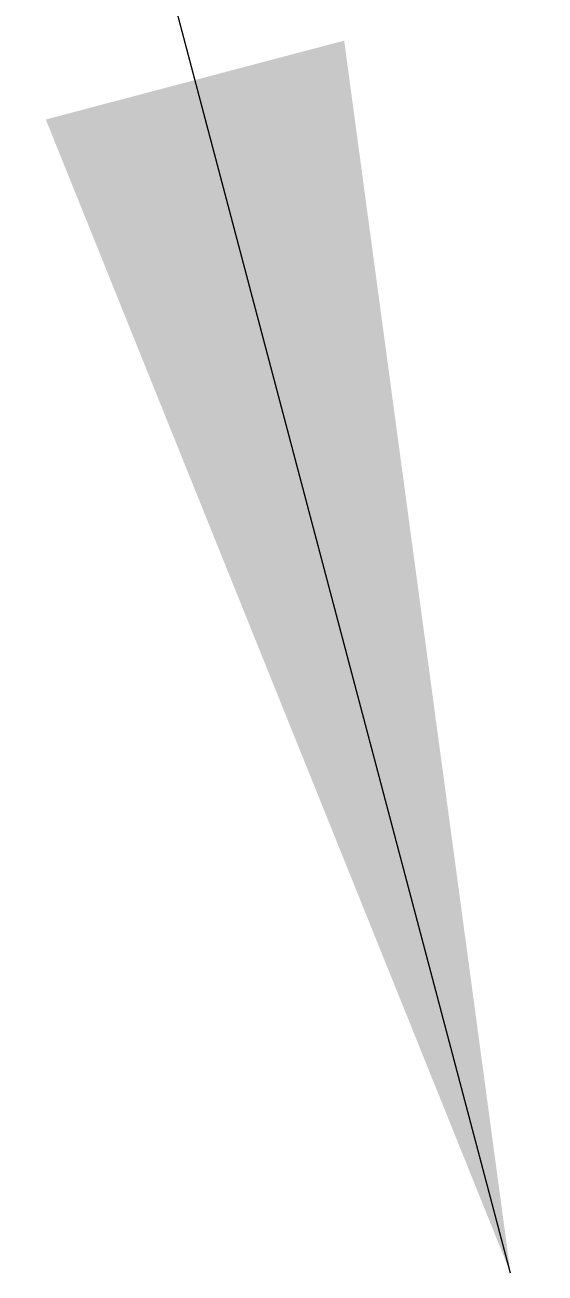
# Model space of a CAD drawing. Header units: millimetres. Extents: x -293 to 5666, y -3485 to 352.
# Drawn here: x 464.991 to 466.676, y -1024.116 to -1020.07 of the extents above; entities that cross this region are included whole.
import ezdxf

# ---------------------------------------------------------------- set-up
doc = ezdxf.new("R2010")
doc.units = ezdxf.units.MM
doc.header["$PDSIZE"] = -1
doc.layers.add('尺寸线层', color=3, linetype='Continuous', lineweight=18)
doc.styles.add('标准', font='', dxfattribs={"width": 0.667})
doc.styles.get('标准').set_extended_font_data('宋体')
doc.dimstyles.new('标准', dxfattribs={"dimtxt": 3.5, "dimasz": 4, "dimexe": 2, "dimexo": 0, "dimtad": 1, "dimdsep": 46, "dimtxsty": '标准', "dimblk": '_CAXARROW', "dimcen": 0, "dimdle": 8, "dimazin": 2, "dimtfac": 0.707107, "dimtdec": 3, "dimtmove": 2, "dimatfit": 3, "dimfxl": 1, "dimfrac": 2, "dimtolj": 1, "dimarcsym": 1})

# ---------------------------------------------------------------- blocks, each defined once
blk = doc.blocks.new('*D1161')
at = {"layer": 'Defpoints', "color": 0, "transparency": 16777216}
for p in [(669.9576, -1009.5691), (460.2185, -1024.1157), (669.9576, -1024.1192)]:
    blk.add_point(p, dxfattribs=at)
at = {"layer": '尺寸线层', "color": 0, "lineweight": -2, "transparency": 16777216}
for p, q in [((460.2185, -1024.1157), (460.2185, -1006.5691)), ((669.9576, -1024.1192), (669.9576, -1006.5691)), ((466.2185, -1009.5691), (556.7558, -1009.5691)), ((663.9576, -1009.5691), (573.4203, -1009.5691))]:
    blk.add_line(p, q, dxfattribs=at)
at = {"layer": '尺寸线层', "color": 0, "lineweight": 35, "transparency": 16777216, "insert": (565.088, -1006.7566), "char_height": 5.25, "attachment_point": 5, "style": '标准', "bg_fill": 3, "box_fill_scale": 1.1, "bg_fill_color": 257, "bg_fill_transparency": 0}
blk.add_mtext('\\A1;80+5mm', dxfattribs=at)
blk = doc.blocks.new('_CAXARROW')
blk = doc.blocks.new('*X1160')
at = {"layer": '尺寸线层', "linetype": 'Continuous', "lineweight": 5}
blk.add_hatch(color=0, dxfattribs=at).paths.add_polyline_path([(1182.2913, 430.2218), (1180.7855, 433.9611), (1181.7523, 434.2167)], flags=0)
blk.add_hatch(color=0, dxfattribs=at).paths.add_polyline_path([(1182.2913, 430.2218), (1180.7855, 433.9611), (1181.7523, 434.2167)], flags=0)
blk.add_hatch(color=0, dxfattribs=at).paths.add_polyline_path([(1182.2913, 430.2218), (1180.7855, 433.9611), (1181.7523, 434.2167)], flags=0)
blk.add_hatch(color=0, dxfattribs=at).paths.add_polyline_path([(1182.2913, 430.2218), (1180.7855, 433.9611), (1181.7523, 434.2167)], flags=0)
blk.add_hatch(color=0, dxfattribs=at).paths.add_polyline_path([(1182.2913, 430.2218), (1180.7855, 433.9611), (1181.7523, 434.2167)], flags=0)
blk.add_hatch(color=0, dxfattribs=at).paths.add_polyline_path([(1182.2913, 430.2218), (1180.7855, 433.9611), (1181.7523, 434.2167)], flags=0)
blk.add_hatch(color=0, dxfattribs=at).paths.add_polyline_path([(1182.2913, 430.2218), (1180.7855, 433.9611), (1181.7523, 434.2167)], flags=0)
blk.add_hatch(color=0, dxfattribs=at).paths.add_polyline_path([(1182.2913, 430.2218), (1180.7855, 433.9611), (1181.7523, 434.2167)], flags=0)
blk.add_hatch(color=0, dxfattribs=at).paths.add_polyline_path([(1182.2913, 430.2218), (1180.7855, 433.9611), (1181.7523, 434.2167)], flags=0)
blk.add_hatch(color=0, dxfattribs=at).paths.add_polyline_path([(1182.2913, 430.2218), (1180.7855, 433.9611), (1181.7523, 434.2167)], flags=0)
blk.add_hatch(color=0, dxfattribs=at).paths.add_polyline_path([(1182.2913, 430.2218), (1180.7855, 433.9611), (1181.7523, 434.2167)], flags=0)
blk.add_hatch(color=0, dxfattribs=at).paths.add_polyline_path([(1182.2913, 430.2218), (1180.7855, 433.9611), (1181.7523, 434.2167)], flags=0)
blk.add_hatch(color=0, dxfattribs=at).paths.add_polyline_path([(1182.2913, 430.2218), (1180.7855, 433.9611), (1181.7523, 434.2167)], flags=0)
blk.add_hatch(color=0, dxfattribs=at).paths.add_polyline_path([(1182.2913, 430.2218), (1180.7855, 433.9611), (1181.7523, 434.2167)], flags=0)
blk.add_hatch(color=0, dxfattribs=at).paths.add_polyline_path([(1182.2913, 430.2218), (1180.7855, 433.9611), (1181.7523, 434.2167)], flags=0)
blk.add_hatch(color=0, dxfattribs=at).paths.add_polyline_path([(1182.2913, 430.2218), (1180.7855, 433.9611), (1181.7523, 434.2167)], flags=0)
blk.add_hatch(color=0, dxfattribs=at).paths.add_polyline_path([(1182.2913, 430.2218), (1180.7855, 433.9611), (1181.7523, 434.2167)], flags=0)
blk.add_hatch(color=0, dxfattribs=at).paths.add_polyline_path([(1182.2913, 430.2218), (1180.7855, 433.9611), (1181.7523, 434.2167)], flags=0)
blk.add_hatch(color=0, dxfattribs=at).paths.add_polyline_path([(1182.2913, 430.2218), (1180.7855, 433.9611), (1181.7523, 434.2167)], flags=0)
blk.add_hatch(color=0, dxfattribs=at).paths.add_polyline_path([(1182.2913, 430.2218), (1180.7855, 433.9611), (1181.7523, 434.2167)], flags=0)
blk.add_hatch(color=0, dxfattribs=at).paths.add_polyline_path([(1182.2913, 430.2218), (1180.7855, 433.9611), (1181.7523, 434.2167)], flags=0)
blk.add_hatch(color=0, dxfattribs=at).paths.add_polyline_path([(1182.2913, 430.2218), (1180.7855, 433.9611), (1181.7523, 434.2167)], flags=0)
blk.add_hatch(color=0, dxfattribs=at).paths.add_polyline_path([(1182.2913, 430.2218), (1180.7855, 433.9611), (1181.7523, 434.2167)], flags=0)
blk.add_hatch(color=0, dxfattribs=at).paths.add_polyline_path([(1182.2913, 430.2218), (1180.7855, 433.9611), (1181.7523, 434.2167)], flags=0)
blk.add_hatch(color=0, dxfattribs=at).paths.add_polyline_path([(1182.2913, 430.2218), (1180.7855, 433.9611), (1181.7523, 434.2167)], flags=0)
blk.add_hatch(color=0, dxfattribs=at).paths.add_polyline_path([(1182.2913, 430.2218), (1180.7855, 433.9611), (1181.7523, 434.2167)], flags=0)
blk.add_hatch(color=0, dxfattribs=at).paths.add_polyline_path([(1182.2913, 430.2218), (1180.7855, 433.9611), (1181.7523, 434.2167)], flags=0)
blk.add_hatch(color=0, dxfattribs=at).paths.add_polyline_path([(1182.2913, 430.2218), (1180.7855, 433.9611), (1181.7523, 434.2167)], flags=0)
blk.add_hatch(color=0, dxfattribs=at).paths.add_polyline_path([(1182.2913, 430.2218), (1180.7855, 433.9611), (1181.7523, 434.2167)], flags=0)
blk.add_hatch(color=0, dxfattribs=at).paths.add_polyline_path([(1182.2913, 430.2218), (1180.7855, 433.9611), (1181.7523, 434.2167)], flags=0)
blk.add_hatch(color=0, dxfattribs=at).paths.add_polyline_path([(1182.2913, 430.2218), (1180.7855, 433.9611), (1181.7523, 434.2167)], flags=0)
blk.add_hatch(color=0, dxfattribs=at).paths.add_polyline_path([(1182.2913, 430.2218), (1180.7855, 433.9611), (1181.7523, 434.2167)], flags=0)
blk.add_hatch(color=0, dxfattribs=at).paths.add_polyline_path([(1182.2913, 430.2218), (1180.7855, 433.9611), (1181.7523, 434.2167)], flags=0)
blk.add_hatch(color=0, dxfattribs=at).paths.add_polyline_path([(1182.2913, 430.2218), (1180.7855, 433.9611), (1181.7523, 434.2167)], flags=0)
blk.add_hatch(color=0, dxfattribs=at).paths.add_polyline_path([(1182.2913, 430.2218), (1180.7855, 433.9611), (1181.7523, 434.2167)], flags=0)
blk.add_hatch(color=0, dxfattribs=at).paths.add_polyline_path([(1182.2913, 430.2218), (1180.7855, 433.9611), (1181.7523, 434.2167)], flags=0)
blk.add_hatch(color=0, dxfattribs=at).paths.add_polyline_path([(1182.2913, 430.2218), (1180.7855, 433.9611), (1181.7523, 434.2167)], flags=0)
blk.add_hatch(color=0, dxfattribs=at).paths.add_polyline_path([(1182.2913, 430.2218), (1180.7855, 433.9611), (1181.7523, 434.2167)], flags=0)
blk.add_hatch(color=0, dxfattribs=at).paths.add_polyline_path([(1182.2913, 430.2218), (1180.7855, 433.9611), (1181.7523, 434.2167)], flags=0)
blk.add_hatch(color=0, dxfattribs=at).paths.add_polyline_path([(1182.2913, 430.2218), (1180.7855, 433.9611), (1181.7523, 434.2167)], flags=0)
blk.add_hatch(color=0, dxfattribs=at).paths.add_polyline_path([(1182.2913, 430.2218), (1180.7855, 433.9611), (1181.7523, 434.2167)], flags=0)
blk.add_hatch(color=0, dxfattribs=at).paths.add_polyline_path([(1182.2913, 430.2218), (1180.7855, 433.9611), (1181.7523, 434.2167)], flags=0)
blk.add_hatch(color=0, dxfattribs=at).paths.add_polyline_path([(1182.2913, 430.2218), (1180.7855, 433.9611), (1181.7523, 434.2167)], flags=0)
blk.add_hatch(color=0, dxfattribs=at).paths.add_polyline_path([(1182.2913, 430.2218), (1180.7855, 433.9611), (1181.7523, 434.2167)], flags=0)
blk.add_hatch(color=0, dxfattribs=at).paths.add_polyline_path([(1182.2913, 430.2218), (1180.7855, 433.9611), (1181.7523, 434.2167)], flags=0)
blk.add_hatch(color=0, dxfattribs=at).paths.add_polyline_path([(1182.2913, 430.2218), (1180.7855, 433.9611), (1181.7523, 434.2167)], flags=0)
blk.add_hatch(color=0, dxfattribs=at).paths.add_polyline_path([(1182.2913, 430.2218), (1180.7855, 433.9611), (1181.7523, 434.2167)], flags=0)
blk.add_hatch(color=0, dxfattribs=at).paths.add_polyline_path([(1182.2913, 430.2218), (1180.7855, 433.9611), (1181.7523, 434.2167)], flags=0)
blk.add_hatch(color=0, dxfattribs=at).paths.add_polyline_path([(1182.2913, 430.2218), (1180.7855, 433.9611), (1181.7523, 434.2167)], flags=0)
blk.add_hatch(color=0, dxfattribs=at).paths.add_polyline_path([(1182.2913, 430.2218), (1180.7855, 433.9611), (1181.7523, 434.2167)], flags=0)
blk.add_hatch(color=0, dxfattribs=at).paths.add_polyline_path([(1182.2913, 430.2218), (1180.7855, 433.9611), (1181.7523, 434.2167)], flags=0)
blk.add_hatch(color=0, dxfattribs=at).paths.add_polyline_path([(1182.2913, 430.2218), (1180.7855, 433.9611), (1181.7523, 434.2167)], flags=0)
blk.add_hatch(color=0, dxfattribs=at).paths.add_polyline_path([(1182.2913, 430.2218), (1180.7855, 433.9611), (1181.7523, 434.2167)], flags=0)
blk.add_hatch(color=0, dxfattribs=at).paths.add_polyline_path([(1182.2913, 430.2218), (1180.7855, 433.9611), (1181.7523, 434.2167)], flags=0)
blk.add_hatch(color=0, dxfattribs=at).paths.add_polyline_path([(1182.2913, 430.2218), (1180.7855, 433.9611), (1181.7523, 434.2167)], flags=0)
blk.add_hatch(color=0, dxfattribs=at).paths.add_polyline_path([(1182.2913, 430.2218), (1180.7855, 433.9611), (1181.7523, 434.2167)], flags=0)
blk.add_hatch(color=0, dxfattribs=at).paths.add_polyline_path([(1182.2913, 430.2218), (1180.7855, 433.9611), (1181.7523, 434.2167)], flags=0)
blk.add_hatch(color=0, dxfattribs=at).paths.add_polyline_path([(1182.2913, 430.2218), (1180.7855, 433.9611), (1181.7523, 434.2167)], flags=0)
blk.add_hatch(color=0, dxfattribs=at).paths.add_polyline_path([(1182.2913, 430.2218), (1180.7855, 433.9611), (1181.7523, 434.2167)], flags=0)
blk.add_hatch(color=0, dxfattribs=at).paths.add_polyline_path([(1182.2913, 430.2218), (1180.7855, 433.9611), (1181.7523, 434.2167)], flags=0)
blk.add_hatch(color=0, dxfattribs=at).paths.add_polyline_path([(1182.2913, 430.2218), (1180.7855, 433.9611), (1181.7523, 434.2167)], flags=0)
blk.add_hatch(color=0, dxfattribs=at).paths.add_polyline_path([(1182.2913, 430.2218), (1180.7855, 433.9611), (1181.7523, 434.2167)], flags=0)
blk.add_hatch(color=0, dxfattribs=at).paths.add_polyline_path([(1182.2913, 430.2218), (1180.7855, 433.9611), (1181.7523, 434.2167)], flags=0)
blk.add_hatch(color=0, dxfattribs=at).paths.add_polyline_path([(1182.2913, 430.2218), (1180.7855, 433.9611), (1181.7523, 434.2167)], flags=0)
blk.add_hatch(color=0, dxfattribs=at).paths.add_polyline_path([(1182.2913, 430.2218), (1180.7855, 433.9611), (1181.7523, 434.2167)], flags=0)
blk.add_hatch(color=0, dxfattribs=at).paths.add_polyline_path([(1182.2913, 430.2218), (1180.7855, 433.9611), (1181.7523, 434.2167)], flags=0)
blk.add_hatch(color=0, dxfattribs=at).paths.add_polyline_path([(1182.2913, 430.2218), (1180.7855, 433.9611), (1181.7523, 434.2167)], flags=0)
blk.add_hatch(color=0, dxfattribs=at).paths.add_polyline_path([(1182.2913, 430.2218), (1180.7855, 433.9611), (1181.7523, 434.2167)], flags=0)
blk.add_hatch(color=0, dxfattribs=at).paths.add_polyline_path([(1182.2913, 430.2218), (1180.7855, 433.9611), (1181.7523, 434.2167)], flags=0)
blk.add_hatch(color=0, dxfattribs=at).paths.add_polyline_path([(1182.2913, 430.2218), (1180.7855, 433.9611), (1181.7523, 434.2167)], flags=0)
blk.add_hatch(color=0, dxfattribs=at).paths.add_polyline_path([(1182.2913, 430.2218), (1180.7855, 433.9611), (1181.7523, 434.2167)], flags=0)
blk.add_hatch(color=0, dxfattribs=at).paths.add_polyline_path([(1182.2913, 430.2218), (1180.7855, 433.9611), (1181.7523, 434.2167)], flags=0)
blk.add_hatch(color=0, dxfattribs=at).paths.add_polyline_path([(1182.2913, 430.2218), (1180.7855, 433.9611), (1181.7523, 434.2167)], flags=0)
blk.add_hatch(color=0, dxfattribs=at).paths.add_polyline_path([(1182.2913, 430.2218), (1180.7855, 433.9611), (1181.7523, 434.2167)], flags=0)
blk.add_hatch(color=0, dxfattribs=at).paths.add_polyline_path([(1182.2913, 430.2218), (1180.7855, 433.9611), (1181.7523, 434.2167)], flags=0)
blk.add_hatch(color=0, dxfattribs=at).paths.add_polyline_path([(1182.2913, 430.2218), (1180.7855, 433.9611), (1181.7523, 434.2167)], flags=0)
blk.add_hatch(color=0, dxfattribs=at).paths.add_polyline_path([(1182.2913, 430.2218), (1180.7855, 433.9611), (1181.7523, 434.2167)], flags=0)
blk.add_hatch(color=0, dxfattribs=at).paths.add_polyline_path([(1182.2913, 430.2218), (1180.7855, 433.9611), (1181.7523, 434.2167)], flags=0)
blk.add_hatch(color=0, dxfattribs=at).paths.add_polyline_path([(1182.2913, 430.2218), (1180.7855, 433.9611), (1181.7523, 434.2167)], flags=0)
blk.add_hatch(color=0, dxfattribs=at).paths.add_polyline_path([(1182.2913, 430.2218), (1180.7855, 433.9611), (1181.7523, 434.2167)], flags=0)
blk.add_hatch(color=0, dxfattribs=at).paths.add_polyline_path([(1182.2913, 430.2218), (1180.7855, 433.9611), (1181.7523, 434.2167)], flags=0)
blk.add_hatch(color=0, dxfattribs=at).paths.add_polyline_path([(1182.2913, 430.2218), (1180.7855, 433.9611), (1181.7523, 434.2167)], flags=0)
blk.add_hatch(color=0, dxfattribs=at).paths.add_polyline_path([(1182.2913, 430.2218), (1180.7855, 433.9611), (1181.7523, 434.2167)], flags=0)
blk.add_hatch(color=0, dxfattribs=at).paths.add_polyline_path([(1182.2913, 430.2218), (1180.7855, 433.9611), (1181.7523, 434.2167)], flags=0)
blk.add_hatch(color=0, dxfattribs=at).paths.add_polyline_path([(1182.2913, 430.2218), (1180.7855, 433.9611), (1181.7523, 434.2167)], flags=0)
blk.add_hatch(color=0, dxfattribs=at).paths.add_polyline_path([(1182.2913, 430.2218), (1180.7855, 433.9611), (1181.7523, 434.2167)], flags=0)
blk.add_hatch(color=0, dxfattribs=at).paths.add_polyline_path([(1182.2913, 430.2218), (1180.7855, 433.9611), (1181.7523, 434.2167)], flags=0)
blk.add_hatch(color=0, dxfattribs=at).paths.add_polyline_path([(1182.2913, 430.2218), (1180.7855, 433.9611), (1181.7523, 434.2167)], flags=0)
blk.add_hatch(color=0, dxfattribs=at).paths.add_polyline_path([(1182.2913, 430.2218), (1180.7855, 433.9611), (1181.7523, 434.2167)], flags=0)
blk.add_hatch(color=0, dxfattribs=at).paths.add_polyline_path([(1182.2913, 430.2218), (1180.7855, 433.9611), (1181.7523, 434.2167)], flags=0)
blk.add_hatch(color=0, dxfattribs=at).paths.add_polyline_path([(1182.2913, 430.2218), (1180.7855, 433.9611), (1181.7523, 434.2167)], flags=0)
blk.add_hatch(color=0, dxfattribs=at).paths.add_polyline_path([(1182.2913, 430.2218), (1180.7855, 433.9611), (1181.7523, 434.2167)], flags=0)
blk.add_hatch(color=0, dxfattribs=at).paths.add_polyline_path([(1182.2913, 430.2218), (1180.7855, 433.9611), (1181.7523, 434.2167)], flags=0)
blk.add_hatch(color=0, dxfattribs=at).paths.add_polyline_path([(1182.2913, 430.2218), (1180.7855, 433.9611), (1181.7523, 434.2167)], flags=0)
blk.add_hatch(color=0, dxfattribs=at).paths.add_polyline_path([(1182.2913, 430.2218), (1180.7855, 433.9611), (1181.7523, 434.2167)], flags=0)
blk.add_hatch(color=0, dxfattribs=at).paths.add_polyline_path([(1182.2913, 430.2218), (1180.7855, 433.9611), (1181.7523, 434.2167)], flags=0)
blk.add_hatch(color=0, dxfattribs=at).paths.add_polyline_path([(1182.2913, 430.2218), (1180.7855, 433.9611), (1181.7523, 434.2167)], flags=0)
blk.add_hatch(color=0, dxfattribs=at).paths.add_polyline_path([(1182.2913, 430.2218), (1180.7855, 433.9611), (1181.7523, 434.2167)], flags=0)
blk.add_hatch(color=0, dxfattribs=at).paths.add_polyline_path([(1182.2913, 430.2218), (1180.7855, 433.9611), (1181.7523, 434.2167)], flags=0)
blk.add_hatch(color=0, dxfattribs=at).paths.add_polyline_path([(1182.2913, 430.2218), (1180.7855, 433.9611), (1181.7523, 434.2167)], flags=0)
blk.add_hatch(color=0, dxfattribs=at).paths.add_polyline_path([(1182.2913, 430.2218), (1180.7855, 433.9611), (1181.7523, 434.2167)], flags=0)
blk.add_hatch(color=0, dxfattribs=at).paths.add_polyline_path([(1182.2913, 430.2218), (1180.7855, 433.9611), (1181.7523, 434.2167)], flags=0)
blk.add_hatch(color=0, dxfattribs=at).paths.add_polyline_path([(1182.2913, 430.2218), (1180.7855, 433.9611), (1181.7523, 434.2167)], flags=0)
blk.add_hatch(color=0, dxfattribs=at).paths.add_polyline_path([(1182.2913, 430.2218), (1180.7855, 433.9611), (1181.7523, 434.2167)], flags=0)
blk.add_hatch(color=0, dxfattribs=at).paths.add_polyline_path([(1182.2913, 430.2218), (1180.7855, 433.9611), (1181.7523, 434.2167)], flags=0)
blk.add_hatch(color=0, dxfattribs=at).paths.add_polyline_path([(1182.2913, 430.2218), (1180.7855, 433.9611), (1181.7523, 434.2167)], flags=0)
blk.add_hatch(color=0, dxfattribs=at).paths.add_polyline_path([(1182.2913, 430.2218), (1180.7855, 433.9611), (1181.7523, 434.2167)], flags=0)
blk.add_hatch(color=0, dxfattribs=at).paths.add_polyline_path([(1182.2913, 430.2218), (1180.7855, 433.9611), (1181.7523, 434.2167)], flags=0)
blk.add_hatch(color=0, dxfattribs=at).paths.add_polyline_path([(1182.2913, 430.2218), (1180.7855, 433.9611), (1181.7523, 434.2167)], flags=0)
blk.add_hatch(color=0, dxfattribs=at).paths.add_polyline_path([(1182.2913, 430.2218), (1180.7855, 433.9611), (1181.7523, 434.2167)], flags=0)
blk.add_hatch(color=0, dxfattribs=at).paths.add_polyline_path([(1182.2913, 430.2218), (1180.7855, 433.9611), (1181.7523, 434.2167)], flags=0)
blk.add_hatch(color=0, dxfattribs=at).paths.add_polyline_path([(1182.2913, 430.2218), (1180.7855, 433.9611), (1181.7523, 434.2167)], flags=0)
blk.add_hatch(color=0, dxfattribs=at).paths.add_polyline_path([(1182.2913, 430.2218), (1180.7855, 433.9611), (1181.7523, 434.2167)], flags=0)
blk.add_hatch(color=0, dxfattribs=at).paths.add_polyline_path([(1182.2913, 430.2218), (1180.7855, 433.9611), (1181.7523, 434.2167)], flags=0)
blk.add_hatch(color=0, dxfattribs=at).paths.add_polyline_path([(1182.2913, 430.2218), (1180.7855, 433.9611), (1181.7523, 434.2167)], flags=0)
blk.add_hatch(color=0, dxfattribs=at).paths.add_polyline_path([(1182.2913, 430.2218), (1180.7855, 433.9611), (1181.7523, 434.2167)], flags=0)
blk.add_hatch(color=0, dxfattribs=at).paths.add_polyline_path([(1182.2913, 430.2218), (1180.7855, 433.9611), (1181.7523, 434.2167)], flags=0)
blk.add_hatch(color=0, dxfattribs=at).paths.add_polyline_path([(1182.2913, 430.2218), (1180.7855, 433.9611), (1181.7523, 434.2167)], flags=0)
blk.add_hatch(color=0, dxfattribs=at).paths.add_polyline_path([(1182.2913, 430.2218), (1180.7855, 433.9611), (1181.7523, 434.2167)], flags=0)
blk.add_hatch(color=0, dxfattribs=at).paths.add_polyline_path([(1182.2913, 430.2218), (1180.7855, 433.9611), (1181.7523, 434.2167)], flags=0)
blk.add_hatch(color=0, dxfattribs=at).paths.add_polyline_path([(1182.2913, 430.2218), (1180.7855, 433.9611), (1181.7523, 434.2167)], flags=0)
blk.add_hatch(color=0, dxfattribs=at).paths.add_polyline_path([(1182.2913, 430.2218), (1180.7855, 433.9611), (1181.7523, 434.2167)], flags=0)
blk.add_hatch(color=0, dxfattribs=at).paths.add_polyline_path([(1182.2913, 430.2218), (1180.7855, 433.9611), (1181.7523, 434.2167)], flags=0)
blk.add_hatch(color=0, dxfattribs=at).paths.add_polyline_path([(1182.2913, 430.2218), (1180.7855, 433.9611), (1181.7523, 434.2167)], flags=0)
blk.add_hatch(color=0, dxfattribs=at).paths.add_polyline_path([(1182.2913, 430.2218), (1180.7855, 433.9611), (1181.7523, 434.2167)], flags=0)
blk.add_hatch(color=0, dxfattribs=at).paths.add_polyline_path([(1182.2913, 430.2218), (1180.7855, 433.9611), (1181.7523, 434.2167)], flags=0)
blk.add_hatch(color=0, dxfattribs=at).paths.add_polyline_path([(1182.2913, 430.2218), (1180.7855, 433.9611), (1181.7523, 434.2167)], flags=0)
blk.add_hatch(color=0, dxfattribs=at).paths.add_polyline_path([(1182.2913, 430.2218), (1180.7855, 433.9611), (1181.7523, 434.2167)], flags=0)
blk.add_hatch(color=0, dxfattribs=at).paths.add_polyline_path([(1182.2913, 430.2218), (1180.7855, 433.9611), (1181.7523, 434.2167)], flags=0)
blk.add_hatch(color=0, dxfattribs=at).paths.add_polyline_path([(1182.2913, 430.2218), (1180.7855, 433.9611), (1181.7523, 434.2167)], flags=0)
blk.add_hatch(color=0, dxfattribs=at).paths.add_polyline_path([(1182.2913, 430.2218), (1180.7855, 433.9611), (1181.7523, 434.2167)], flags=0)
blk.add_hatch(color=0, dxfattribs=at).paths.add_polyline_path([(1182.2913, 430.2218), (1180.7855, 433.9611), (1181.7523, 434.2167)], flags=0)
blk.add_hatch(color=0, dxfattribs=at).paths.add_polyline_path([(1182.2913, 430.2218), (1180.7855, 433.9611), (1181.7523, 434.2167)], flags=0)
blk.add_hatch(color=0, dxfattribs=at).paths.add_polyline_path([(1182.2913, 430.2218), (1180.7855, 433.9611), (1181.7523, 434.2167)], flags=0)
blk.add_hatch(color=0, dxfattribs=at).paths.add_polyline_path([(1182.2913, 430.2218), (1180.7855, 433.9611), (1181.7523, 434.2167)], flags=0)
blk.add_hatch(color=0, dxfattribs=at).paths.add_polyline_path([(1182.2913, 430.2218), (1180.7855, 433.9611), (1181.7523, 434.2167)], flags=0)
blk.add_hatch(color=0, dxfattribs=at).paths.add_polyline_path([(1182.2913, 430.2218), (1180.7855, 433.9611), (1181.7523, 434.2167)], flags=0)
blk.add_hatch(color=0, dxfattribs=at).paths.add_polyline_path([(1182.2913, 430.2218), (1180.7855, 433.9611), (1181.7523, 434.2167)], flags=0)
blk.add_hatch(color=0, dxfattribs=at).paths.add_polyline_path([(1182.2913, 430.2218), (1180.7855, 433.9611), (1181.7523, 434.2167)], flags=0)
blk.add_hatch(color=0, dxfattribs=at).paths.add_polyline_path([(1182.2913, 430.2218), (1180.7855, 433.9611), (1181.7523, 434.2167)], flags=0)
blk.add_hatch(color=0, dxfattribs=at).paths.add_polyline_path([(1182.2913, 430.2218), (1180.7855, 433.9611), (1181.7523, 434.2167)], flags=0)
blk.add_hatch(color=0, dxfattribs=at).paths.add_polyline_path([(1182.2913, 430.2218), (1180.7855, 433.9611), (1181.7523, 434.2167)], flags=0)
blk.add_hatch(color=0, dxfattribs=at).paths.add_polyline_path([(1182.2913, 430.2218), (1180.7855, 433.9611), (1181.7523, 434.2167)], flags=0)
blk.add_hatch(color=0, dxfattribs=at).paths.add_polyline_path([(1182.2913, 430.2218), (1180.7855, 433.9611), (1181.7523, 434.2167)], flags=0)
blk.add_hatch(color=0, dxfattribs=at).paths.add_polyline_path([(1182.2913, 430.2218), (1180.7855, 433.9611), (1181.7523, 434.2167)], flags=0)
blk.add_hatch(color=0, dxfattribs=at).paths.add_polyline_path([(1182.2913, 430.2218), (1180.7855, 433.9611), (1181.7523, 434.2167)], flags=0)
blk.add_hatch(color=0, dxfattribs=at).paths.add_polyline_path([(1182.2913, 430.2218), (1180.7855, 433.9611), (1181.7523, 434.2167)], flags=0)
blk.add_hatch(color=0, dxfattribs=at).paths.add_polyline_path([(1182.2913, 430.2218), (1180.7855, 433.9611), (1181.7523, 434.2167)], flags=0)
blk.add_hatch(color=0, dxfattribs=at).paths.add_polyline_path([(1182.2913, 430.2218), (1180.7855, 433.9611), (1181.7523, 434.2167)], flags=0)
blk.add_hatch(color=0, dxfattribs=at).paths.add_polyline_path([(1182.2913, 430.2218), (1180.7855, 433.9611), (1181.7523, 434.2167)], flags=0)
blk.add_hatch(color=0, dxfattribs=at).paths.add_polyline_path([(1182.2913, 430.2218), (1180.7855, 433.9611), (1181.7523, 434.2167)], flags=0)
blk.add_hatch(color=0, dxfattribs=at).paths.add_polyline_path([(1182.2913, 430.2218), (1180.7855, 433.9611), (1181.7523, 434.2167)], flags=0)
blk.add_hatch(color=0, dxfattribs=at).paths.add_polyline_path([(1182.2913, 430.2218), (1180.7855, 433.9611), (1181.7523, 434.2167)], flags=0)
blk.add_hatch(color=0, dxfattribs=at).paths.add_polyline_path([(1182.2913, 430.2218), (1180.7855, 433.9611), (1181.7523, 434.2167)], flags=0)
blk.add_hatch(color=0, dxfattribs=at).paths.add_polyline_path([(1182.2913, 430.2218), (1180.7855, 433.9611), (1181.7523, 434.2167)], flags=0)
blk.add_hatch(color=0, dxfattribs=at).paths.add_polyline_path([(1182.2913, 430.2218), (1180.7855, 433.9611), (1181.7523, 434.2167)], flags=0)
blk.add_hatch(color=0, dxfattribs=at).paths.add_polyline_path([(1182.2913, 430.2218), (1180.7855, 433.9611), (1181.7523, 434.2167)], flags=0)
blk.add_hatch(color=0, dxfattribs=at).paths.add_polyline_path([(1182.2913, 430.2218), (1180.7855, 433.9611), (1181.7523, 434.2167)], flags=0)
blk.add_hatch(color=0, dxfattribs=at).paths.add_polyline_path([(1182.2913, 430.2218), (1180.7855, 433.9611), (1181.7523, 434.2167)], flags=0)
blk.add_hatch(color=0, dxfattribs=at).paths.add_polyline_path([(1182.2913, 430.2218), (1180.7855, 433.9611), (1181.7523, 434.2167)], flags=0)
blk.add_hatch(color=0, dxfattribs=at).paths.add_polyline_path([(1182.2913, 430.2218), (1180.7855, 433.9611), (1181.7523, 434.2167)], flags=0)
blk.add_hatch(color=0, dxfattribs=at).paths.add_polyline_path([(1182.2913, 430.2218), (1180.7855, 433.9611), (1181.7523, 434.2167)], flags=0)
blk.add_hatch(color=0, dxfattribs=at).paths.add_polyline_path([(1182.2913, 430.2218), (1180.7855, 433.9611), (1181.7523, 434.2167)], flags=0)
blk.add_hatch(color=0, dxfattribs=at).paths.add_polyline_path([(1182.2913, 430.2218), (1180.7855, 433.9611), (1181.7523, 434.2167)], flags=0)
blk.add_hatch(color=0, dxfattribs=at).paths.add_polyline_path([(1182.2913, 430.2218), (1180.7855, 433.9611), (1181.7523, 434.2167)], flags=0)
blk.add_hatch(color=0, dxfattribs=at).paths.add_polyline_path([(1182.2913, 430.2218), (1180.7855, 433.9611), (1181.7523, 434.2167)], flags=0)
blk.add_hatch(color=0, dxfattribs=at).paths.add_polyline_path([(1182.2913, 430.2218), (1180.7855, 433.9611), (1181.7523, 434.2167)], flags=0)
blk.add_hatch(color=0, dxfattribs=at).paths.add_polyline_path([(1182.2913, 430.2218), (1180.7855, 433.9611), (1181.7523, 434.2167)], flags=0)
blk.add_hatch(color=0, dxfattribs=at).paths.add_polyline_path([(1182.2913, 430.2218), (1180.7855, 433.9611), (1181.7523, 434.2167)], flags=0)
blk.add_hatch(color=0, dxfattribs=at).paths.add_polyline_path([(1182.2913, 430.2218), (1180.7855, 433.9611), (1181.7523, 434.2167)], flags=0)
blk.add_hatch(color=0, dxfattribs=at).paths.add_polyline_path([(1182.2913, 430.2218), (1180.7855, 433.9611), (1181.7523, 434.2167)], flags=0)
blk.add_hatch(color=0, dxfattribs=at).paths.add_polyline_path([(1182.2913, 430.2218), (1180.7855, 433.9611), (1181.7523, 434.2167)], flags=0)
blk.add_hatch(color=0, dxfattribs=at).paths.add_polyline_path([(1182.2913, 430.2218), (1180.7855, 433.9611), (1181.7523, 434.2167)], flags=0)
blk.add_hatch(color=0, dxfattribs=at).paths.add_polyline_path([(1182.2913, 430.2218), (1180.7855, 433.9611), (1181.7523, 434.2167)], flags=0)
blk.add_hatch(color=0, dxfattribs=at).paths.add_polyline_path([(1182.2913, 430.2218), (1180.7855, 433.9611), (1181.7523, 434.2167)], flags=0)
blk.add_hatch(color=0, dxfattribs=at).paths.add_polyline_path([(1182.2913, 430.2218), (1180.7855, 433.9611), (1181.7523, 434.2167)], flags=0)
blk.add_hatch(color=0, dxfattribs=at).paths.add_polyline_path([(1182.2913, 430.2218), (1180.7855, 433.9611), (1181.7523, 434.2167)], flags=0)
blk.add_hatch(color=0, dxfattribs=at).paths.add_polyline_path([(1182.2913, 430.2218), (1180.7855, 433.9611), (1181.7523, 434.2167)], flags=0)
blk.add_hatch(color=0, dxfattribs=at).paths.add_polyline_path([(1182.2913, 430.2218), (1180.7855, 433.9611), (1181.7523, 434.2167)], flags=0)
blk.add_hatch(color=0, dxfattribs=at).paths.add_polyline_path([(1182.2913, 430.2218), (1180.7855, 433.9611), (1181.7523, 434.2167)], flags=0)
blk.add_hatch(color=0, dxfattribs=at).paths.add_polyline_path([(1182.2913, 430.2218), (1180.7855, 433.9611), (1181.7523, 434.2167)], flags=0)
blk.add_hatch(color=0, dxfattribs=at).paths.add_polyline_path([(1182.2913, 430.2218), (1180.7855, 433.9611), (1181.7523, 434.2167)], flags=0)
blk.add_hatch(color=0, dxfattribs=at).paths.add_polyline_path([(1182.2913, 430.2218), (1180.7855, 433.9611), (1181.7523, 434.2167)], flags=0)
blk.add_hatch(color=0, dxfattribs=at).paths.add_polyline_path([(1182.2913, 430.2218), (1180.7855, 433.9611), (1181.7523, 434.2167)], flags=0)
blk.add_hatch(color=0, dxfattribs=at).paths.add_polyline_path([(1182.2913, 430.2218), (1180.7855, 433.9611), (1181.7523, 434.2167)], flags=0)
blk.add_hatch(color=0, dxfattribs=at).paths.add_polyline_path([(1182.2913, 430.2218), (1180.7855, 433.9611), (1181.7523, 434.2167)], flags=0)
blk.add_hatch(color=0, dxfattribs=at).paths.add_polyline_path([(1182.2913, 430.2218), (1180.7855, 433.9611), (1181.7523, 434.2167)], flags=0)
blk.add_hatch(color=0, dxfattribs=at).paths.add_polyline_path([(1182.2913, 430.2218), (1180.7855, 433.9611), (1181.7523, 434.2167)], flags=0)
blk.add_hatch(color=0, dxfattribs=at).paths.add_polyline_path([(1182.2913, 430.2218), (1180.7855, 433.9611), (1181.7523, 434.2167)], flags=0)
blk.add_hatch(color=0, dxfattribs=at).paths.add_polyline_path([(1182.2913, 430.2218), (1180.7855, 433.9611), (1181.7523, 434.2167)], flags=0)
blk.add_hatch(color=0, dxfattribs=at).paths.add_polyline_path([(1182.2913, 430.2218), (1180.7855, 433.9611), (1181.7523, 434.2167)], flags=0)
blk.add_hatch(color=0, dxfattribs=at).paths.add_polyline_path([(1182.2913, 430.2218), (1180.7855, 433.9611), (1181.7523, 434.2167)], flags=0)
blk.add_hatch(color=0, dxfattribs=at).paths.add_polyline_path([(1182.2913, 430.2218), (1180.7855, 433.9611), (1181.7523, 434.2167)], flags=0)
blk.add_hatch(color=0, dxfattribs=at).paths.add_polyline_path([(1182.2913, 430.2218), (1180.7855, 433.9611), (1181.7523, 434.2167)], flags=0)
blk.add_hatch(color=0, dxfattribs=at).paths.add_polyline_path([(1182.2913, 430.2218), (1180.7855, 433.9611), (1181.7523, 434.2167)], flags=0)
blk.add_hatch(color=0, dxfattribs=at).paths.add_polyline_path([(1182.2913, 430.2218), (1180.7855, 433.9611), (1181.7523, 434.2167)], flags=0)
blk.add_hatch(color=0, dxfattribs=at).paths.add_polyline_path([(1182.2913, 430.2218), (1180.7855, 433.9611), (1181.7523, 434.2167)], flags=0)
blk.add_hatch(color=0, dxfattribs=at).paths.add_polyline_path([(1182.2913, 430.2218), (1180.7855, 433.9611), (1181.7523, 434.2167)], flags=0)
blk.add_hatch(color=0, dxfattribs=at).paths.add_polyline_path([(1182.2913, 430.2218), (1180.7855, 433.9611), (1181.7523, 434.2167)], flags=0)
blk.add_hatch(color=0, dxfattribs=at).paths.add_polyline_path([(1182.2913, 430.2218), (1180.7855, 433.9611), (1181.7523, 434.2167)], flags=0)
blk.add_hatch(color=0, dxfattribs=at).paths.add_polyline_path([(1182.2913, 430.2218), (1180.7855, 433.9611), (1181.7523, 434.2167)], flags=0)
blk.add_hatch(color=0, dxfattribs=at).paths.add_polyline_path([(1182.2913, 430.2218), (1180.7855, 433.9611), (1181.7523, 434.2167)], flags=0)
blk.add_hatch(color=0, dxfattribs=at).paths.add_polyline_path([(1182.2913, 430.2218), (1180.7855, 433.9611), (1181.7523, 434.2167)], flags=0)
blk.add_hatch(color=0, dxfattribs=at).paths.add_polyline_path([(1182.2913, 430.2218), (1180.7855, 433.9611), (1181.7523, 434.2167)], flags=0)
blk.add_hatch(color=0, dxfattribs=at).paths.add_polyline_path([(1182.2913, 430.2218), (1180.7855, 433.9611), (1181.7523, 434.2167)], flags=0)
blk.add_hatch(color=0, dxfattribs=at).paths.add_polyline_path([(1182.2913, 430.2218), (1180.7855, 433.9611), (1181.7523, 434.2167)], flags=0)
blk.add_hatch(color=0, dxfattribs=at).paths.add_polyline_path([(1182.2913, 430.2218), (1180.7855, 433.9611), (1181.7523, 434.2167)], flags=0)
blk.add_hatch(color=0, dxfattribs=at).paths.add_polyline_path([(1182.2913, 430.2218), (1180.7855, 433.9611), (1181.7523, 434.2167)], flags=0)
blk.add_hatch(color=0, dxfattribs=at).paths.add_polyline_path([(1182.2913, 430.2218), (1180.7855, 433.9611), (1181.7523, 434.2167)], flags=0)
blk.add_hatch(color=0, dxfattribs=at).paths.add_polyline_path([(1182.2913, 430.2218), (1180.7855, 433.9611), (1181.7523, 434.2167)], flags=0)
blk.add_hatch(color=0, dxfattribs=at).paths.add_polyline_path([(1182.2913, 430.2218), (1180.7855, 433.9611), (1181.7523, 434.2167)], flags=0)
blk.add_hatch(color=0, dxfattribs=at).paths.add_polyline_path([(1182.2913, 430.2218), (1180.7855, 433.9611), (1181.7523, 434.2167)], flags=0)
blk.add_hatch(color=0, dxfattribs=at).paths.add_polyline_path([(1182.2913, 430.2218), (1180.7855, 433.9611), (1181.7523, 434.2167)], flags=0)
blk.add_hatch(color=0, dxfattribs=at).paths.add_polyline_path([(1182.2913, 430.2218), (1180.7855, 433.9611), (1181.7523, 434.2167)], flags=0)
blk.add_hatch(color=0, dxfattribs=at).paths.add_polyline_path([(1182.2913, 430.2218), (1180.7855, 433.9611), (1181.7523, 434.2167)], flags=0)
blk.add_hatch(color=0, dxfattribs=at).paths.add_polyline_path([(1182.2913, 430.2218), (1180.7855, 433.9611), (1181.7523, 434.2167)], flags=0)
blk.add_hatch(color=0, dxfattribs=at).paths.add_polyline_path([(1182.2913, 430.2218), (1180.7855, 433.9611), (1181.7523, 434.2167)], flags=0)
blk.add_hatch(color=0, dxfattribs=at).paths.add_polyline_path([(1182.2913, 430.2218), (1180.7855, 433.9611), (1181.7523, 434.2167)], flags=0)
blk.add_hatch(color=0, dxfattribs=at).paths.add_polyline_path([(1182.2913, 430.2218), (1180.7855, 433.9611), (1181.7523, 434.2167)], flags=0)
blk.add_hatch(color=0, dxfattribs=at).paths.add_polyline_path([(1182.2913, 430.2218), (1180.7855, 433.9611), (1181.7523, 434.2167)], flags=0)
blk.add_hatch(color=0, dxfattribs=at).paths.add_polyline_path([(1182.2913, 430.2218), (1180.7855, 433.9611), (1181.7523, 434.2167)], flags=0)
blk.add_hatch(color=0, dxfattribs=at).paths.add_polyline_path([(1182.2913, 430.2218), (1180.7855, 433.9611), (1181.7523, 434.2167)], flags=0)
blk.add_hatch(color=0, dxfattribs=at).paths.add_polyline_path([(1182.2913, 430.2218), (1180.7855, 433.9611), (1181.7523, 434.2167)], flags=0)
blk.add_hatch(color=0, dxfattribs=at).paths.add_polyline_path([(1182.2913, 430.2218), (1180.7855, 433.9611), (1181.7523, 434.2167)], flags=0)
blk.add_hatch(color=0, dxfattribs=at).paths.add_polyline_path([(1182.2913, 430.2218), (1180.7855, 433.9611), (1181.7523, 434.2167)], flags=0)
blk.add_hatch(color=0, dxfattribs=at).paths.add_polyline_path([(1182.2913, 430.2218), (1180.7855, 433.9611), (1181.7523, 434.2167)], flags=0)
blk.add_hatch(color=0, dxfattribs=at).paths.add_polyline_path([(1182.2913, 430.2218), (1180.7855, 433.9611), (1181.7523, 434.2167)], flags=0)
blk.add_hatch(color=0, dxfattribs=at).paths.add_polyline_path([(1182.2913, 430.2218), (1180.7855, 433.9611), (1181.7523, 434.2167)], flags=0)
blk.add_hatch(color=0, dxfattribs=at).paths.add_polyline_path([(1182.2913, 430.2218), (1180.7855, 433.9611), (1181.7523, 434.2167)], flags=0)
blk.add_hatch(color=0, dxfattribs=at).paths.add_polyline_path([(1182.2913, 430.2218), (1180.7855, 433.9611), (1181.7523, 434.2167)], flags=0)
blk.add_hatch(color=0, dxfattribs=at).paths.add_polyline_path([(1182.2913, 430.2218), (1180.7855, 433.9611), (1181.7523, 434.2167)], flags=0)
blk.add_hatch(color=0, dxfattribs=at).paths.add_polyline_path([(1182.2913, 430.2218), (1180.7855, 433.9611), (1181.7523, 434.2167)], flags=0)
blk.add_hatch(color=0, dxfattribs=at).paths.add_polyline_path([(1182.2913, 430.2218), (1180.7855, 433.9611), (1181.7523, 434.2167)], flags=0)
blk.add_hatch(color=0, dxfattribs=at).paths.add_polyline_path([(1182.2913, 430.2218), (1180.7855, 433.9611), (1181.7523, 434.2167)], flags=0)
blk.add_hatch(color=0, dxfattribs=at).paths.add_polyline_path([(1182.2913, 430.2218), (1180.7855, 433.9611), (1181.7523, 434.2167)], flags=0)
blk.add_hatch(color=0, dxfattribs=at).paths.add_polyline_path([(1182.2913, 430.2218), (1180.7855, 433.9611), (1181.7523, 434.2167)], flags=0)
blk.add_hatch(color=0, dxfattribs=at).paths.add_polyline_path([(1182.2913, 430.2218), (1180.7855, 433.9611), (1181.7523, 434.2167)], flags=0)
blk.add_hatch(color=0, dxfattribs=at).paths.add_polyline_path([(1182.2913, 430.2218), (1180.7855, 433.9611), (1181.7523, 434.2167)], flags=0)
blk.add_hatch(color=0, dxfattribs=at).paths.add_polyline_path([(1182.2913, 430.2218), (1180.7855, 433.9611), (1181.7523, 434.2167)], flags=0)
blk.add_hatch(color=0, dxfattribs=at).paths.add_polyline_path([(1182.2913, 430.2218), (1180.7855, 433.9611), (1181.7523, 434.2167)], flags=0)
at = {"layer": '尺寸线层', "color": 0, "linetype": 'Continuous', "lineweight": 5}
blk.add_line((1182.2913, 430.2218), (1179.0974, 442.303), dxfattribs=at)
blk.add_line((1182.2913, 430.2218), (1179.0974, 442.303), dxfattribs=at)
blk.add_line((1182.2913, 430.2218), (1179.0974, 442.303), dxfattribs=at)
blk.add_line((1182.2913, 430.2218), (1179.0974, 442.303), dxfattribs=at)
blk.add_line((1182.2913, 430.2218), (1179.0974, 442.303), dxfattribs=at)
blk.add_line((1182.2913, 430.2218), (1179.0974, 442.303), dxfattribs=at)
blk.add_line((1182.2913, 430.2218), (1179.0974, 442.303), dxfattribs=at)
blk.add_line((1182.2913, 430.2218), (1179.0974, 442.303), dxfattribs=at)
blk.add_line((1182.2913, 430.2218), (1179.0974, 442.303), dxfattribs=at)
blk.add_line((1182.2913, 430.2218), (1179.0974, 442.303), dxfattribs=at)
blk.add_line((1182.2913, 430.2218), (1179.0974, 442.303), dxfattribs=at)
blk.add_line((1182.2913, 430.2218), (1179.0974, 442.303), dxfattribs=at)
blk.add_line((1182.2913, 430.2218), (1179.0974, 442.303), dxfattribs=at)
blk.add_line((1182.2913, 430.2218), (1179.0974, 442.303), dxfattribs=at)
blk.add_line((1182.2913, 430.2218), (1179.0974, 442.303), dxfattribs=at)
blk.add_line((1182.2913, 430.2218), (1179.0974, 442.303), dxfattribs=at)
blk.add_line((1182.2913, 430.2218), (1179.0974, 442.303), dxfattribs=at)
blk.add_line((1182.2913, 430.2218), (1179.0974, 442.303), dxfattribs=at)
blk.add_line((1182.2913, 430.2218), (1179.0974, 442.303), dxfattribs=at)
blk.add_line((1182.2913, 430.2218), (1179.0974, 442.303), dxfattribs=at)
blk.add_line((1182.2913, 430.2218), (1179.0974, 442.303), dxfattribs=at)
blk.add_line((1182.2913, 430.2218), (1179.0974, 442.303), dxfattribs=at)
blk.add_line((1182.2913, 430.2218), (1179.0974, 442.303), dxfattribs=at)
blk.add_line((1182.2913, 430.2218), (1179.0974, 442.303), dxfattribs=at)
blk.add_line((1182.2913, 430.2218), (1179.0974, 442.303), dxfattribs=at)
blk.add_line((1182.2913, 430.2218), (1179.0974, 442.303), dxfattribs=at)
blk.add_line((1182.2913, 430.2218), (1179.0974, 442.303), dxfattribs=at)
blk.add_line((1182.2913, 430.2218), (1179.0974, 442.303), dxfattribs=at)
blk.add_line((1182.2913, 430.2218), (1179.0974, 442.303), dxfattribs=at)
blk.add_line((1182.2913, 430.2218), (1179.0974, 442.303), dxfattribs=at)
blk.add_line((1182.2913, 430.2218), (1179.0974, 442.303), dxfattribs=at)
blk.add_line((1182.2913, 430.2218), (1179.0974, 442.303), dxfattribs=at)
blk.add_line((1182.2913, 430.2218), (1179.0974, 442.303), dxfattribs=at)
blk.add_line((1182.2913, 430.2218), (1179.0974, 442.303), dxfattribs=at)
blk.add_line((1182.2913, 430.2218), (1179.0974, 442.303), dxfattribs=at)
blk.add_line((1182.2913, 430.2218), (1179.0974, 442.303), dxfattribs=at)
blk.add_line((1182.2913, 430.2218), (1179.0974, 442.303), dxfattribs=at)
blk.add_line((1182.2913, 430.2218), (1179.0974, 442.303), dxfattribs=at)
blk.add_line((1182.2913, 430.2218), (1179.0974, 442.303), dxfattribs=at)
blk.add_line((1182.2913, 430.2218), (1179.0974, 442.303), dxfattribs=at)
blk.add_line((1182.2913, 430.2218), (1179.0974, 442.303), dxfattribs=at)
blk.add_line((1182.2913, 430.2218), (1179.0974, 442.303), dxfattribs=at)
blk.add_line((1182.2913, 430.2218), (1179.0974, 442.303), dxfattribs=at)
blk.add_line((1182.2913, 430.2218), (1179.0974, 442.303), dxfattribs=at)
blk.add_line((1182.2913, 430.2218), (1179.0974, 442.303), dxfattribs=at)
blk.add_line((1182.2913, 430.2218), (1179.0974, 442.303), dxfattribs=at)
blk.add_line((1182.2913, 430.2218), (1179.0974, 442.303), dxfattribs=at)
blk.add_line((1182.2913, 430.2218), (1179.0974, 442.303), dxfattribs=at)
blk.add_line((1182.2913, 430.2218), (1179.0974, 442.303), dxfattribs=at)
blk.add_line((1182.2913, 430.2218), (1179.0974, 442.303), dxfattribs=at)
blk.add_line((1182.2913, 430.2218), (1179.0974, 442.303), dxfattribs=at)
blk.add_line((1182.2913, 430.2218), (1179.0974, 442.303), dxfattribs=at)
blk.add_line((1182.2913, 430.2218), (1179.0974, 442.303), dxfattribs=at)
blk.add_line((1182.2913, 430.2218), (1179.0974, 442.303), dxfattribs=at)
blk.add_line((1182.2913, 430.2218), (1179.0974, 442.303), dxfattribs=at)
blk.add_line((1182.2913, 430.2218), (1179.0974, 442.303), dxfattribs=at)
blk.add_line((1182.2913, 430.2218), (1179.0974, 442.303), dxfattribs=at)
blk.add_line((1182.2913, 430.2218), (1179.0974, 442.303), dxfattribs=at)
blk.add_line((1182.2913, 430.2218), (1179.0974, 442.303), dxfattribs=at)
blk.add_line((1182.2913, 430.2218), (1179.0974, 442.303), dxfattribs=at)
blk.add_line((1182.2913, 430.2218), (1179.0974, 442.303), dxfattribs=at)
blk.add_line((1182.2913, 430.2218), (1179.0974, 442.303), dxfattribs=at)
blk.add_line((1182.2913, 430.2218), (1179.0974, 442.303), dxfattribs=at)
blk.add_line((1182.2913, 430.2218), (1179.0974, 442.303), dxfattribs=at)
blk.add_line((1182.2913, 430.2218), (1179.0974, 442.303), dxfattribs=at)
blk.add_line((1182.2913, 430.2218), (1179.0974, 442.303), dxfattribs=at)
blk.add_line((1182.2913, 430.2218), (1179.0974, 442.303), dxfattribs=at)
blk.add_line((1182.2913, 430.2218), (1179.0974, 442.303), dxfattribs=at)
blk.add_line((1182.2913, 430.2218), (1179.0974, 442.303), dxfattribs=at)
blk.add_line((1182.2913, 430.2218), (1179.0974, 442.303), dxfattribs=at)
blk.add_line((1182.2913, 430.2218), (1179.0974, 442.303), dxfattribs=at)
blk.add_line((1182.2913, 430.2218), (1179.0974, 442.303), dxfattribs=at)
blk.add_line((1182.2913, 430.2218), (1179.0974, 442.303), dxfattribs=at)
blk.add_line((1182.2913, 430.2218), (1179.0974, 442.303), dxfattribs=at)
blk.add_line((1182.2913, 430.2218), (1179.0974, 442.303), dxfattribs=at)
blk.add_line((1182.2913, 430.2218), (1179.0974, 442.303), dxfattribs=at)
blk.add_line((1182.2913, 430.2218), (1179.0974, 442.303), dxfattribs=at)
blk.add_line((1182.2913, 430.2218), (1179.0974, 442.303), dxfattribs=at)
blk.add_line((1182.2913, 430.2218), (1179.0974, 442.303), dxfattribs=at)
blk.add_line((1182.2913, 430.2218), (1179.0974, 442.303), dxfattribs=at)
blk.add_line((1182.2913, 430.2218), (1179.0974, 442.303), dxfattribs=at)
blk.add_line((1182.2913, 430.2218), (1179.0974, 442.303), dxfattribs=at)
blk.add_line((1182.2913, 430.2218), (1179.0974, 442.303), dxfattribs=at)
blk.add_line((1182.2913, 430.2218), (1179.0974, 442.303), dxfattribs=at)
blk.add_line((1182.2913, 430.2218), (1179.0974, 442.303), dxfattribs=at)
blk.add_line((1182.2913, 430.2218), (1179.0974, 442.303), dxfattribs=at)
blk.add_line((1182.2913, 430.2218), (1179.0974, 442.303), dxfattribs=at)
blk.add_line((1182.2913, 430.2218), (1179.0974, 442.303), dxfattribs=at)
blk.add_line((1182.2913, 430.2218), (1179.0974, 442.303), dxfattribs=at)
blk.add_line((1182.2913, 430.2218), (1179.0974, 442.303), dxfattribs=at)
blk.add_line((1182.2913, 430.2218), (1179.0974, 442.303), dxfattribs=at)
blk.add_line((1182.2913, 430.2218), (1179.0974, 442.303), dxfattribs=at)
blk.add_line((1182.2913, 430.2218), (1179.0974, 442.303), dxfattribs=at)
blk.add_line((1182.2913, 430.2218), (1179.0974, 442.303), dxfattribs=at)
blk.add_line((1182.2913, 430.2218), (1179.0974, 442.303), dxfattribs=at)
blk.add_line((1182.2913, 430.2218), (1179.0974, 442.303), dxfattribs=at)
blk.add_line((1182.2913, 430.2218), (1179.0974, 442.303), dxfattribs=at)
blk.add_line((1182.2913, 430.2218), (1179.0974, 442.303), dxfattribs=at)
blk.add_line((1182.2913, 430.2218), (1179.0974, 442.303), dxfattribs=at)
blk.add_line((1182.2913, 430.2218), (1179.0974, 442.303), dxfattribs=at)
blk.add_line((1182.2913, 430.2218), (1179.0974, 442.303), dxfattribs=at)
blk.add_line((1182.2913, 430.2218), (1179.0974, 442.303), dxfattribs=at)
blk.add_line((1182.2913, 430.2218), (1179.0974, 442.303), dxfattribs=at)
blk.add_line((1182.2913, 430.2218), (1179.0974, 442.303), dxfattribs=at)
blk.add_line((1182.2913, 430.2218), (1179.0974, 442.303), dxfattribs=at)
blk.add_line((1182.2913, 430.2218), (1179.0974, 442.303), dxfattribs=at)
blk.add_line((1182.2913, 430.2218), (1179.0974, 442.303), dxfattribs=at)
blk.add_line((1182.2913, 430.2218), (1179.0974, 442.303), dxfattribs=at)
blk.add_line((1182.2913, 430.2218), (1179.0974, 442.303), dxfattribs=at)
blk.add_line((1182.2913, 430.2218), (1179.0974, 442.303), dxfattribs=at)
blk.add_line((1182.2913, 430.2218), (1179.0974, 442.303), dxfattribs=at)
blk.add_line((1182.2913, 430.2218), (1179.0974, 442.303), dxfattribs=at)
blk.add_line((1182.2913, 430.2218), (1179.0974, 442.303), dxfattribs=at)
blk.add_line((1182.2913, 430.2218), (1179.0974, 442.303), dxfattribs=at)
blk.add_line((1182.2913, 430.2218), (1179.0974, 442.303), dxfattribs=at)
blk.add_line((1182.2913, 430.2218), (1179.0974, 442.303), dxfattribs=at)
blk.add_line((1182.2913, 430.2218), (1179.0974, 442.303), dxfattribs=at)
blk.add_line((1182.2913, 430.2218), (1179.0974, 442.303), dxfattribs=at)
blk.add_line((1182.2913, 430.2218), (1179.0974, 442.303), dxfattribs=at)
blk.add_line((1182.2913, 430.2218), (1179.0974, 442.303), dxfattribs=at)
blk.add_line((1182.2913, 430.2218), (1179.0974, 442.303), dxfattribs=at)
blk.add_line((1182.2913, 430.2218), (1179.0974, 442.303), dxfattribs=at)
blk.add_line((1182.2913, 430.2218), (1179.0974, 442.303), dxfattribs=at)
blk.add_line((1182.2913, 430.2218), (1179.0974, 442.303), dxfattribs=at)
blk.add_line((1182.2913, 430.2218), (1179.0974, 442.303), dxfattribs=at)
blk.add_line((1182.2913, 430.2218), (1179.0974, 442.303), dxfattribs=at)
blk.add_line((1182.2913, 430.2218), (1179.0974, 442.303), dxfattribs=at)
blk.add_line((1182.2913, 430.2218), (1179.0974, 442.303), dxfattribs=at)
blk.add_line((1182.2913, 430.2218), (1179.0974, 442.303), dxfattribs=at)
blk.add_line((1182.2913, 430.2218), (1179.0974, 442.303), dxfattribs=at)
blk.add_line((1182.2913, 430.2218), (1179.0974, 442.303), dxfattribs=at)
blk.add_line((1182.2913, 430.2218), (1179.0974, 442.303), dxfattribs=at)
blk.add_line((1182.2913, 430.2218), (1179.0974, 442.303), dxfattribs=at)
blk.add_line((1182.2913, 430.2218), (1179.0974, 442.303), dxfattribs=at)
blk.add_line((1182.2913, 430.2218), (1179.0974, 442.303), dxfattribs=at)
blk.add_line((1182.2913, 430.2218), (1179.0974, 442.303), dxfattribs=at)
blk.add_line((1182.2913, 430.2218), (1179.0974, 442.303), dxfattribs=at)
blk.add_line((1182.2913, 430.2218), (1179.0974, 442.303), dxfattribs=at)
blk.add_line((1182.2913, 430.2218), (1179.0974, 442.303), dxfattribs=at)
blk.add_line((1182.2913, 430.2218), (1179.0974, 442.303), dxfattribs=at)
blk.add_line((1182.2913, 430.2218), (1179.0974, 442.303), dxfattribs=at)
blk.add_line((1182.2913, 430.2218), (1179.0974, 442.303), dxfattribs=at)
blk.add_line((1182.2913, 430.2218), (1179.0974, 442.303), dxfattribs=at)
blk.add_line((1182.2913, 430.2218), (1179.0974, 442.303), dxfattribs=at)
blk.add_line((1182.2913, 430.2218), (1179.0974, 442.303), dxfattribs=at)
blk.add_line((1182.2913, 430.2218), (1179.0974, 442.303), dxfattribs=at)
blk.add_line((1182.2913, 430.2218), (1179.0974, 442.303), dxfattribs=at)
blk.add_line((1182.2913, 430.2218), (1179.0974, 442.303), dxfattribs=at)
blk.add_line((1182.2913, 430.2218), (1179.0974, 442.303), dxfattribs=at)
blk.add_line((1182.2913, 430.2218), (1179.0974, 442.303), dxfattribs=at)
blk.add_line((1182.2913, 430.2218), (1179.0974, 442.303), dxfattribs=at)
blk.add_line((1182.2913, 430.2218), (1179.0974, 442.303), dxfattribs=at)
blk.add_line((1182.2913, 430.2218), (1179.0974, 442.303), dxfattribs=at)
blk.add_line((1182.2913, 430.2218), (1179.0974, 442.303), dxfattribs=at)
blk.add_line((1182.2913, 430.2218), (1179.0974, 442.303), dxfattribs=at)
blk.add_line((1182.2913, 430.2218), (1179.0974, 442.303), dxfattribs=at)
blk.add_line((1182.2913, 430.2218), (1179.0974, 442.303), dxfattribs=at)
blk.add_line((1182.2913, 430.2218), (1179.0974, 442.303), dxfattribs=at)
blk.add_line((1182.2913, 430.2218), (1179.0974, 442.303), dxfattribs=at)
blk.add_line((1182.2913, 430.2218), (1179.0974, 442.303), dxfattribs=at)
blk.add_line((1182.2913, 430.2218), (1179.0974, 442.303), dxfattribs=at)
blk.add_line((1182.2913, 430.2218), (1179.0974, 442.303), dxfattribs=at)
blk.add_line((1182.2913, 430.2218), (1179.0974, 442.303), dxfattribs=at)
blk.add_line((1182.2913, 430.2218), (1179.0974, 442.303), dxfattribs=at)
blk.add_line((1182.2913, 430.2218), (1179.0974, 442.303), dxfattribs=at)
blk.add_line((1182.2913, 430.2218), (1179.0974, 442.303), dxfattribs=at)
blk.add_line((1182.2913, 430.2218), (1179.0974, 442.303), dxfattribs=at)
blk.add_line((1182.2913, 430.2218), (1179.0974, 442.303), dxfattribs=at)
blk.add_line((1182.2913, 430.2218), (1179.0974, 442.303), dxfattribs=at)
blk.add_line((1182.2913, 430.2218), (1179.0974, 442.303), dxfattribs=at)
blk.add_line((1182.2913, 430.2218), (1179.0974, 442.303), dxfattribs=at)
blk.add_line((1182.2913, 430.2218), (1179.0974, 442.303), dxfattribs=at)
blk.add_line((1182.2913, 430.2218), (1179.0974, 442.303), dxfattribs=at)
blk.add_line((1182.2913, 430.2218), (1179.0974, 442.303), dxfattribs=at)
blk.add_line((1182.2913, 430.2218), (1179.0974, 442.303), dxfattribs=at)
blk.add_line((1182.2913, 430.2218), (1179.0974, 442.303), dxfattribs=at)
blk.add_line((1182.2913, 430.2218), (1179.0974, 442.303), dxfattribs=at)
blk.add_line((1182.2913, 430.2218), (1179.0974, 442.303), dxfattribs=at)
blk.add_line((1182.2913, 430.2218), (1179.0974, 442.303), dxfattribs=at)
blk.add_line((1182.2913, 430.2218), (1179.0974, 442.303), dxfattribs=at)
blk.add_line((1182.2913, 430.2218), (1179.0974, 442.303), dxfattribs=at)
blk.add_line((1182.2913, 430.2218), (1179.0974, 442.303), dxfattribs=at)
blk.add_line((1182.2913, 430.2218), (1179.0974, 442.303), dxfattribs=at)
blk.add_line((1182.2913, 430.2218), (1179.0974, 442.303), dxfattribs=at)
blk.add_line((1182.2913, 430.2218), (1179.0974, 442.303), dxfattribs=at)
blk.add_line((1182.2913, 430.2218), (1179.0974, 442.303), dxfattribs=at)
blk.add_line((1182.2913, 430.2218), (1179.0974, 442.303), dxfattribs=at)
blk.add_line((1182.2913, 430.2218), (1179.0974, 442.303), dxfattribs=at)
blk.add_line((1182.2913, 430.2218), (1179.0974, 442.303), dxfattribs=at)
blk.add_line((1182.2913, 430.2218), (1179.0974, 442.303), dxfattribs=at)
blk.add_line((1182.2913, 430.2218), (1179.0974, 442.303), dxfattribs=at)
blk.add_line((1182.2913, 430.2218), (1179.0974, 442.303), dxfattribs=at)
blk.add_line((1182.2913, 430.2218), (1179.0974, 442.303), dxfattribs=at)
blk.add_line((1182.2913, 430.2218), (1179.0974, 442.303), dxfattribs=at)
blk.add_line((1182.2913, 430.2218), (1179.0974, 442.303), dxfattribs=at)
blk.add_line((1182.2913, 430.2218), (1179.0974, 442.303), dxfattribs=at)
blk.add_line((1182.2913, 430.2218), (1179.0974, 442.303), dxfattribs=at)
blk.add_line((1182.2913, 430.2218), (1179.0974, 442.303), dxfattribs=at)
blk.add_line((1182.2913, 430.2218), (1179.0974, 442.303), dxfattribs=at)
blk.add_line((1182.2913, 430.2218), (1179.0974, 442.303), dxfattribs=at)
blk.add_line((1182.2913, 430.2218), (1179.0974, 442.303), dxfattribs=at)
blk.add_line((1182.2913, 430.2218), (1179.0974, 442.303), dxfattribs=at)
blk.add_line((1182.2913, 430.2218), (1179.0974, 442.303), dxfattribs=at)
blk.add_line((1182.2913, 430.2218), (1179.0974, 442.303), dxfattribs=at)
blk.add_line((1182.2913, 430.2218), (1179.0974, 442.303), dxfattribs=at)
blk.add_line((1182.2913, 430.2218), (1179.0974, 442.303), dxfattribs=at)
blk.add_line((1182.2913, 430.2218), (1179.0974, 442.303), dxfattribs=at)
blk.add_line((1182.2913, 430.2218), (1179.0974, 442.303), dxfattribs=at)
blk.add_line((1182.2913, 430.2218), (1179.0974, 442.303), dxfattribs=at)
blk.add_line((1182.2913, 430.2218), (1179.0974, 442.303), dxfattribs=at)
blk.add_line((1182.2913, 430.2218), (1179.0974, 442.303), dxfattribs=at)
blk.add_line((1182.2913, 430.2218), (1179.0974, 442.303), dxfattribs=at)
blk.add_line((1182.2913, 430.2218), (1179.0974, 442.303), dxfattribs=at)
blk.add_line((1182.2913, 430.2218), (1179.0974, 442.303), dxfattribs=at)
blk.add_line((1182.2913, 430.2218), (1179.0974, 442.303), dxfattribs=at)
blk.add_line((1182.2913, 430.2218), (1179.0974, 442.303), dxfattribs=at)
blk.add_line((1182.2913, 430.2218), (1179.0974, 442.303), dxfattribs=at)
blk.add_line((1182.2913, 430.2218), (1179.0974, 442.303), dxfattribs=at)
blk.add_line((1182.2913, 430.2218), (1179.0974, 442.303), dxfattribs=at)
blk.add_line((1182.2913, 430.2218), (1179.0974, 442.303), dxfattribs=at)
blk.add_line((1182.2913, 430.2218), (1179.0974, 442.303), dxfattribs=at)
blk.add_line((1182.2913, 430.2218), (1179.0974, 442.303), dxfattribs=at)
blk.add_line((1182.2913, 430.2218), (1179.0974, 442.303), dxfattribs=at)
blk.add_line((1182.2913, 430.2218), (1179.0974, 442.303), dxfattribs=at)
blk.add_line((1182.2913, 430.2218), (1179.0974, 442.303), dxfattribs=at)
blk.add_line((1182.2913, 430.2218), (1179.0974, 442.303), dxfattribs=at)
blk.add_line((1182.2913, 430.2218), (1179.0974, 442.303), dxfattribs=at)
blk.add_line((1182.2913, 430.2218), (1179.0974, 442.303), dxfattribs=at)
blk.add_line((1182.2913, 430.2218), (1179.0974, 442.303), dxfattribs=at)
blk.add_line((1182.2913, 430.2218), (1179.0974, 442.303), dxfattribs=at)
blk.add_line((1182.2913, 430.2218), (1179.0974, 442.303), dxfattribs=at)
blk.add_line((1182.2913, 430.2218), (1179.0974, 442.303), dxfattribs=at)
blk.add_line((1182.2913, 430.2218), (1179.0974, 442.303), dxfattribs=at)
blk.add_line((1182.2913, 430.2218), (1179.0974, 442.303), dxfattribs=at)
blk.add_line((1182.2913, 430.2218), (1179.0974, 442.303), dxfattribs=at)
blk.add_line((1182.2913, 430.2218), (1179.0974, 442.303), dxfattribs=at)
blk.add_line((1182.2913, 430.2218), (1179.0974, 442.303), dxfattribs=at)
blk.add_line((1182.2913, 430.2218), (1179.0974, 442.303), dxfattribs=at)
blk.add_line((1182.2913, 430.2218), (1179.0974, 442.303), dxfattribs=at)
blk.add_line((1182.2913, 430.2218), (1179.0974, 442.303), dxfattribs=at)
blk.add_line((1182.2913, 430.2218), (1179.0974, 442.303), dxfattribs=at)

msp = doc.modelspace()

# ---------------------------------------------------------------- dimensions: what is measured, and where the dimension line sits
at = {"layer": '尺寸线层', "lineweight": 35}
dim = msp.add_linear_dim(base=(669.9576, -1009.5691), p1=(460.2185, -1024.1157), p2=(669.9576, -1024.1192), text='80+5mm', dimstyle='标准', override={"dimscale": 1.5, "dimtxsty": '标准', "dimsah": 1, "dimtfac": 1, "dimtfill": 1, "dimtzin": 0}, dxfattribs=at)
dim.commit()
dim.dimension.update_dxf_attribs({"geometry": '*D1161', "text_midpoint": (565.088, -1006.7566), "dimtype": 160})

# ---------------------------------------------------------------- next in the draw order: block references
msp.add_blockref('*X1160', (-715.7267, -1454.3375), dxfattribs=at)

doc.saveas('drawing.dxf')
